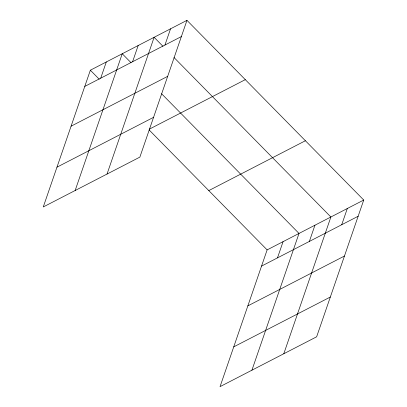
<?xml version="1.0" encoding="UTF-8"?>
<svg xmlns="http://www.w3.org/2000/svg" width="407" height="407" viewBox="0 0 407 407"><rect width="100%" height="100%" fill="white"/><g stroke="black" fill="none" stroke-linecap="round" stroke-linejoin="round"><path stroke-width="0.61" d="M186.961 20.35L90.359 70.202L43.269 206.96L139.871 157.112L186.961 20.35L363.731 200.041L316.641 336.798L220.039 386.65L267.129 249.888L363.731 200.041M100.717 78.185L106.298 61.976M75.147 190.512L122.237 53.749L131.074 62.734M132.596 61.737L138.177 45.523M107.026 174.059L154.116 37.302L162.953 46.286M164.957 45.035L170.538 28.826M277.488 257.875L283.069 241.666M251.918 370.197L299.008 233.44L161.569 93.732M309.366 241.427L314.947 225.213M283.796 353.749L330.886 216.987L174.003 57.514M341.727 224.725L347.308 208.516M84.773 86.411L181.38 36.564M71.077 126.195L167.684 76.343M56.965 167.18L153.571 117.328M149.242 129.212L245.294 79.65M208.796 190.593L305.398 140.741M261.548 266.102L358.15 216.254M247.848 305.881L344.454 256.034M233.735 346.871L330.342 297.018M90.359 70.202L99.196 79.187M149.135 129.945L267.129 249.888"/></g></svg>
